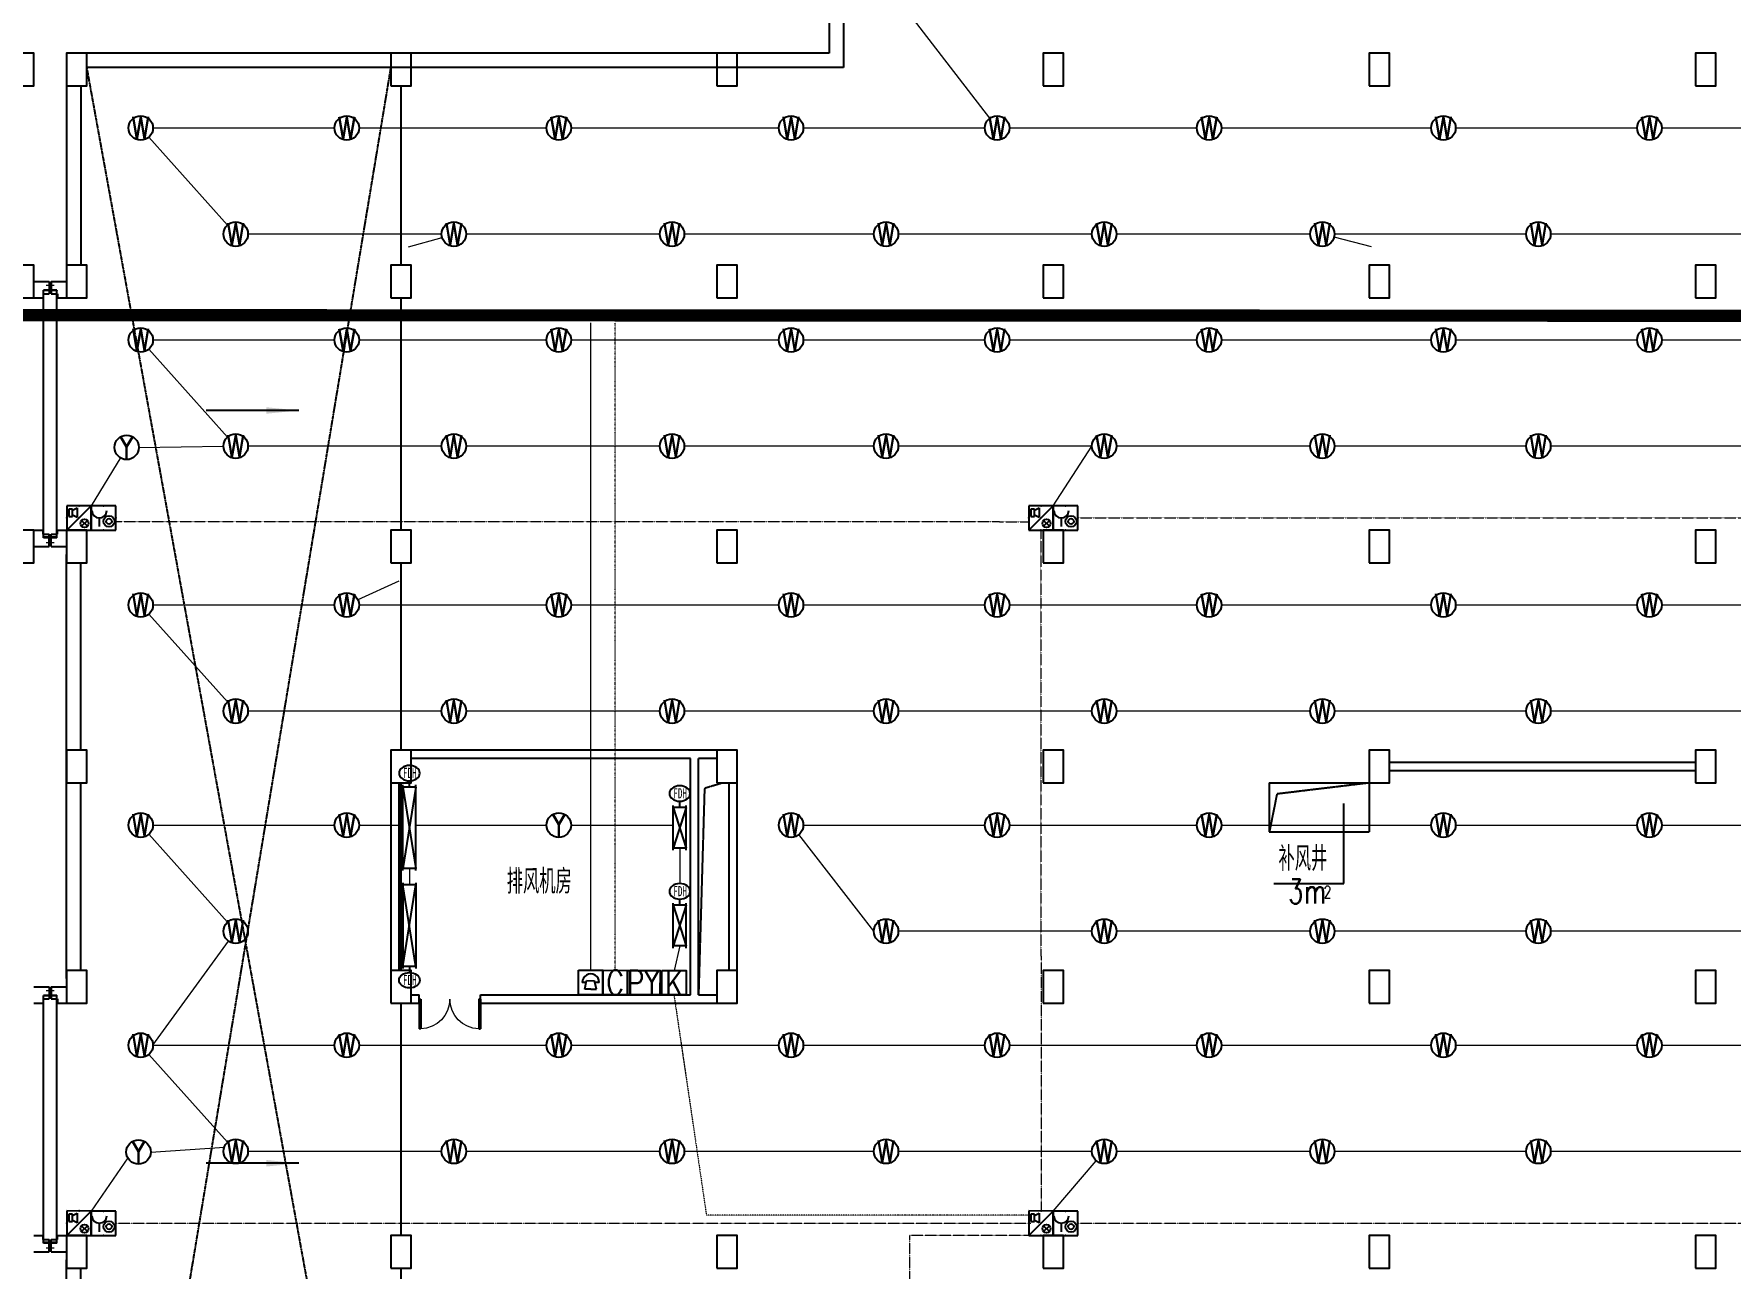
# Model space of a CAD drawing. Extents: x -781653 to 929899, y -292639 to -18670.
# Drawn here: x 332254 to 373855, y -162005 to -131733 of the extents above; entities that cross this region are included whole.
import ezdxf
from ezdxf.enums import TextEntityAlignment as Align

# ---------------------------------------------------------------- set-up
doc = ezdxf.new("R2010")
doc.units = 0
doc.header["$LTSCALE"] = 10
doc.header["$MEASUREMENT"] = 0
for name, pattern in [('ACAD_ISO11W100', [33.5, 12, -3, 12, -3, 0.5, -3]), ('DASH', [0.35, 0.25, -0.1]), ('DASHDOT', [1, 0.5, -0.25, 0, -0.25]), ('DASHED', [0.75, 0.5, -0.25]), ('DIVIDE2', [0.625, 0.25, -0.125, 0, -0.125, 0, -0.125])]:
    doc.linetypes.add(name, pattern=pattern)
doc.layers.get('0').update_dxf_attribs({"linetype": 'CONTINUOUS'})
for name, color, linetype in [('A-STAIRS', 9, 'CONTINUOUS'), ('AC-DUCT', 4, 'CONTINUOUS'), ('COLUMN', 1, 'CONTINUOUS'), ('DIM_ELEV', 3, 'CONTINUOUS'), ('K-防火阀', 7, 'CONTINUOUS'), ('RD-equip', 3, 'CONTINUOUS'), ('STAIR', 9, 'CONTINUOUS'), ('TEXT', 7, 'CONTINUOUS'), ('wall', 8, 'CONTINUOUS'), ('WINDOW', 4, 'CONTINUOUS'), ('结构墙', 7, 'CONTINUOUS')]:
    doc.layers.add(name, color=color, linetype=linetype)
doc.layers.add('RD-line', color=2, linetype='CONTINUOUS', lineweight=0)
doc.styles.add('FS1', font='txt4', dxfattribs={"width": 0.8, "bigfont": 'fstxt'})
doc.styles.add('FS2', font='tjromans.shx', dxfattribs={"width": 0.8, "bigfont": 'tjhztxt.shx'})
doc.styles.add('K-KHZ', font='', dxfattribs={"width": 0.8})
doc.styles.get("Standard").update_dxf_attribs({"font": 'GBENOR', "bigfont": 'GBCBIG'})
doc.styles.get('K-KHZ').set_extended_font_data('SimSun')

# ---------------------------------------------------------------- blocks, each defined once
blk = doc.blocks.new('_ARROW')
blk.add_solid([(0, 0), (-1, 0.1), (-1, -0.1)])
blk = doc.blocks.new('A$C0FE76EBE')
at = {"layer": 'COLUMN'}
for points in [[(-95437, 53147), (-94937, 53147), (-94937, 53947), (-95437, 53947)], [(-94137, 53147), (-93637, 53147), (-93637, 53947), (-94137, 53947)], [(-86187, 53147), (-85687, 53147), (-85687, 53947), (-86187, 53947)], [(-78187, 53147), (-77687, 53147), (-77687, 53947), (-78187, 53947)], [(-70187, 53147), (-69687, 53147), (-69687, 53947), (-70187, 53947)], [(-62187, 53147), (-61687, 53147), (-61687, 53947), (-62187, 53947)], [(-54187, 53147), (-53687, 53147), (-53687, 53947), (-54187, 53947)], [(-95437, 47947), (-94937, 47947), (-94937, 48747), (-95437, 48747)], [(-94137, 47947), (-93637, 47947), (-93637, 48747), (-94137, 48747)], [(-86187, 47947), (-85687, 47947), (-85687, 48747), (-86187, 48747)], [(-78187, 47947), (-77687, 47947), (-77687, 48747), (-78187, 48747)], [(-70187, 47947), (-69687, 47947), (-69687, 48747), (-70187, 48747)], [(-62187, 47947), (-61687, 47947), (-61687, 48747), (-62187, 48747)], [(-54187, 47947), (-53687, 47947), (-53687, 48747), (-54187, 48747)], [(-95437, 41447), (-94937, 41447), (-94937, 42247), (-95437, 42247)], [(-94137, 41447), (-93637, 41447), (-93637, 42247), (-94137, 42247)], [(-86187, 41447), (-85687, 41447), (-85687, 42247), (-86187, 42247)], [(-78187, 41447), (-77687, 41447), (-77687, 42247), (-78187, 42247)], [(-70187, 41447), (-69687, 41447), (-69687, 42247), (-70187, 42247)], [(-62187, 41447), (-61687, 41447), (-61687, 42247), (-62187, 42247)], [(-54187, 41447), (-53687, 41447), (-53687, 42247), (-54187, 42247)], [(-94137, 36047), (-93637, 36047), (-93637, 36847), (-94137, 36847)], [(-86187, 36047), (-85687, 36047), (-85687, 36847), (-86187, 36847)], [(-78187, 36047), (-77687, 36047), (-77687, 36847), (-78187, 36847)], [(-70187, 36047), (-69687, 36047), (-69687, 36847), (-70187, 36847)], [(-62187, 36047), (-61687, 36047), (-61687, 36847), (-62187, 36847)], [(-54187, 36047), (-53687, 36047), (-53687, 36847), (-54187, 36847)], [(-94137, 30647), (-93637, 30647), (-93637, 31447), (-94137, 31447)], [(-86187, 30647), (-85687, 30647), (-85687, 31447), (-86187, 31447)], [(-78187, 30647), (-77687, 30647), (-77687, 31447), (-78187, 31447)], [(-70187, 30647), (-69687, 30647), (-69687, 31447), (-70187, 31447)], [(-62187, 30647), (-61687, 30647), (-61687, 31447), (-62187, 31447)], [(-54187, 30647), (-53687, 30647), (-53687, 31447), (-54187, 31447)], [(-94137, 24147), (-93637, 24147), (-93637, 24947), (-94137, 24947)], [(-86187, 24147), (-85687, 24147), (-85687, 24947), (-86187, 24947)], [(-78187, 24147), (-77687, 24147), (-77687, 24947), (-78187, 24947)], [(-70187, 24147), (-69687, 24147), (-69687, 24947), (-70187, 24947)], [(-62187, 24147), (-61687, 24147), (-61687, 24947), (-62187, 24947)], [(-54187, 24147), (-53687, 24147), (-53687, 24947), (-54187, 24947)]]:
    blk.add_lwpolyline(points, close=True, dxfattribs=at)
at = {"layer": '结构墙'}
for p, q in [((-75433, 57098), (-75433, 53947)), ((-75083, 57098), (-75083, 53597)), ((-94937, 48347), (-94562, 48347)), ((-94562, 48347), (-94562, 48047)), ((-94512, 48347), (-94512, 48047)), ((-94512, 48347), (-94137, 48347)), ((-94937, 47947), (-94712, 47947)), ((-94712, 48047), (-94712, 47947)), ((-94712, 48047), (-94562, 48047)), ((-94512, 48047), (-94362, 48047)), ((-94362, 48047), (-94362, 47947)), ((-94362, 47947), (-94137, 47947)), ((-94937, 42247), (-94712, 42247)), ((-94712, 42147), (-94712, 42247)), ((-94712, 42147), (-94562, 42147)), ((-94562, 41847), (-94562, 42147)), ((-94512, 41847), (-94512, 42147)), ((-94512, 42147), (-94362, 42147)), ((-94362, 42147), (-94362, 42247)), ((-94362, 42247), (-94137, 42247)), ((-94937, 41847), (-94562, 41847)), ((-94512, 41847), (-94137, 41847)), ((-94937, 31047), (-94562, 31047)), ((-94562, 31047), (-94562, 30747)), ((-94512, 31047), (-94137, 31047)), ((-94512, 31047), (-94512, 30747)), ((-94937, 30647), (-94712, 30647)), ((-94712, 30747), (-94562, 30747)), ((-94712, 30747), (-94712, 30647)), ((-94512, 30747), (-94362, 30747)), ((-94362, 30747), (-94362, 30647)), ((-94362, 30647), (-94137, 30647)), ((-94937, 24947), (-94712, 24947)), ((-94937, 24547), (-94562, 24547)), ((-94712, 24847), (-94712, 24947)), ((-94712, 24847), (-94562, 24847)), ((-94562, 24547), (-94562, 24847)), ((-94512, 24547), (-94512, 24847)), ((-94512, 24847), (-94362, 24847)), ((-94512, 24547), (-94137, 24547)), ((-94362, 24847), (-94362, 24947)), ((-94362, 24947), (-94137, 24947))]:
    blk.add_line(p, q, dxfattribs=at)
at = {"layer": '结构墙', "linetype": 'ByBlock'}
for p, q in [((-75433, 53947), (-94137, 53947)), ((-94137, 53947), (-94137, 48547)), ((-75083, 53597), (-93637, 53597)), ((-93787, 53147), (-93787, 48747)), ((-94137, 31247), (-94137, 41647)), ((-93787, 36847), (-93787, 41447)), ((-93787, 31447), (-93787, 36047)), ((-94137, 7147), (-94137, 24347)), ((-93787, 19547), (-93787, 24147))]:
    blk.add_line(p, q, dxfattribs=at)
blk = doc.blocks.new('A$C39E649AF')
at = {"layer": 'TEXT', "style": 'FS2', "width": 0.7}
for s, height, p in [('m', 600, (179, 0)), ('2', 300, (481, 220))]:
    blk.add_text(s, height=height, rotation=0.1611, dxfattribs=at).set_placement(p, align=Align.BOTTOM_CENTER)
blk = doc.blocks.new('$DorLib2D$00000002')
for p, q in [((-0.5, 0), (-0.5, 0.4875)), ((-0.475, 0.4875), (-0.5, 0.4875)), ((-0.475, 0), (-0.475, 0.4875)), ((0.475, 0), (0.475, 0.4875)), ((0.475, 0.4875), (0.5, 0.4875)), ((0.5, 0), (0.5, 0.4875)), ((-0.5, 0), (-0.475, 0)), ((0.5, 0), (0.475, 0))]:
    blk.add_line(p, q)
at = {"lineweight": 13}
for centre, start, end in [((-0.4875, 0), 0, 88.53072), ((0.4875, 0), 91.46928, 180)]:
    blk.add_arc(centre, 0.4875, start, end, dxfattribs=at)
blk = doc.blocks.new('yy')
at = {"layer": 'RD-equip'}
blk.add_circle((0, 0), 200, dxfattribs=at)
at = {"layer": 'RD-equip', "color": 4, "style": 'FS1', "width": 0.8}
blk.add_attdef('Y', text='', height=360, dxfattribs=at).set_placement((0, 0), align=Align.MIDDLE)
blk = doc.blocks.new('$equip$00001630')
for p, q in [((-0.5, 0), (-0.5, -1)), ((0.5, 0), (-0.5, 0)), ((0.5, -1), (0.5, 0)), ((-0.169, -0.5), (-0.169, -0.85)), ((-0.5, -1), (0.5, -1))]:
    blk.add_line(p, q)
for radius in [0.226, 0.113]:
    blk.add_circle((0.227, -0.64), radius)
blk.add_arc((-0.169, -0.2), 0.3, 180, 0)
for p in [(0, 0), (-0.5, -0.5), (0.5, -0.5), (0, -1)]:
    blk.add_point(p)
at = {"flags": 9}
blk.add_attdef('A', (0, 0), '', height=0.00002, dxfattribs=at)
blk.add_attdef('B', text='', height=0.4, dxfattribs=at).set_placement((0.884, -0.7), align=Align.MIDDLE_CENTER)
blk = doc.blocks.new('$equip$00001636')
for p, q in [((0.5, 0), (-0.5, 0)), ((0.5, 0), (-0.5, -1)), ((-0.5, 0), (-0.5, -1)), ((0.5, -1), (0.5, 0)), ((-0.417, -0.135, 0), (-0.417, -0.435, 0)), ((-0.269, -0.135, 0), (-0.417, -0.135, 0)), ((-0.417, -0.435, 0), (-0.269, -0.435, 0)), ((-0.269, -0.185, 0), (-0.069, -0.085, 0)), ((-0.269, -0.435, 0), (-0.269, -0.135, 0)), ((-0.069, -0.485, 0), (-0.269, -0.385, 0)), ((-0.069, -0.085, 0), (-0.069, -0.485, 0)), ((0.105, -0.602), (0.344, -0.841)), ((0.105, -0.841), (0.344, -0.602)), ((-0.5, -1), (0.5, -1))]:
    blk.add_line(p, q)
blk.add_circle((0.225, -0.722), 0.169)
for p in [(0, 0), (-0.5, -0.5), (0.5, -0.5), (0, -1)]:
    blk.add_point(p)
at = {"flags": 9}
blk.add_attdef('A', (0, 0), '', height=0.00002, dxfattribs=at)
blk.add_attdef('B', text='', height=0.4, dxfattribs=at).set_placement((0.884, -0.7), align=Align.MIDDLE_CENTER)
blk = doc.blocks.new('sdfgsdgsdgdsg')
at = {"layer": 'RD-equip', "xscale": 600, "yscale": 600, "zscale": 600, "rotation": 359.9999999999889}
for name, p in [('$equip$00001636', (-300, 600)), ('$equip$00001630', (300, 600))]:
    blk.add_blockref(name, p, dxfattribs=at)
blk = doc.blocks.new('XFDH')
at = {"color": 4}
for p, q in [((-73, 0), (-139, 0)), ((-94, -111), (-67, 29)), ((-67, 29), (62, 29)), ((94, -111), (62, 29)), ((139, 0), (71, 0)), ((0, -111), (-94, -111)), ((0, -111), (94, -111))]:
    blk.add_line(p, q, dxfattribs=at)
blk.add_ellipse((0, 0), major_axis=(98.3, 98.3), ratio=1, start_param=5.497787, end_param=8.63938, dxfattribs=at)
at = {"layer": 'RD-equip'}
blk.add_lwpolyline([(-201, 200), (199, 200), (199, -200), (-201, -200)], close=True, dxfattribs=at)
blk = doc.blocks.new('FI1000K')
at = {"layer": 'K-防火阀'}
for p, q in [((0, -50), (0, 1050)), ((320, 1000), (0, 0)), ((0, 1000), (320, 0)), ((0, 1000), (320, 1000)), ((160, 1000), (160, 1150)), ((320, -50), (320, 1050)), ((0, 0), (320, 0))]:
    blk.add_line(p, q, dxfattribs=at)
at = {"layer": 'K-防火阀', "const_width": 25}
blk.add_lwpolyline([(148, 500, 1), (172, 500, 1)], format="xyb", close=True, dxfattribs=at)
at = {"layer": 'K-防火阀'}
blk.add_ellipse((160, 1340), major_axis=(255, 0), ratio=0.74203, dxfattribs=at)
at = {"layer": 'K-防火阀', "style": 'K-KHZ', "width": 0.65, "flags": 4}
blk.add_attdef('F', text='', height=250, dxfattribs=at).set_placement((160, 1220), align=Align.CENTER)
blk = doc.blocks.new('FI2000K')
at = {"layer": 'K-防火阀'}
for p, q in [((160, 2000), (160, 2150)), ((0, -50), (0, 2050)), ((320, 2000), (0, 0)), ((0, 2000), (320, 0)), ((0, 2000), (320, 2000)), ((320, -50), (320, 2050)), ((0, 0), (320, 0))]:
    blk.add_line(p, q, dxfattribs=at)
at = {"layer": 'K-防火阀', "const_width": 25}
blk.add_lwpolyline([(148, 1001, 1), (172, 1001, 1)], format="xyb", close=True, dxfattribs=at)
at = {"layer": 'K-防火阀'}
blk.add_ellipse((160, 2340), major_axis=(255, 0), ratio=0.74203, dxfattribs=at)
at = {"layer": 'K-防火阀', "style": 'K-KHZ', "width": 0.65, "flags": 4}
blk.add_attdef('F', text='', height=250, dxfattribs=at).set_placement((160, 2220), align=Align.CENTER)

msp = doc.modelspace()

# ---------------------------------------------------------------- linework, layer by layer
at = {"layer": 'A-STAIRS', "linetype": 'DASH', "ltscale": 5}
for p, q in [((341003.8, -132555.1), (333403.8, -178405.1)), ((341253.8, -174973.8), (333553.8, -132555.1))]:
    msp.add_line(p, q, dxfattribs=at)
at = {"layer": 'A-STAIRS', "linetype": 'DASH'}
for p, q in [((362553.8, -150105.1), (362553.8, -151305.1)), ((362553.8, -150105.1), (365003.8, -150105.1)), ((365003.8, -150105.1), (365003.8, -151305.1)), ((362553.8, -151305.1), (365003.8, -151305.1))]:
    msp.add_line(p, q, dxfattribs=at)
for points in [[(349153.8, -150105.1), (348700.3, -150239.1), (348553.8, -155305.1)], [(365003.8, -150105.1), (362739.4, -150377), (362553.8, -151305.1)]]:
    msp.add_lwpolyline(points, dxfattribs=at)
at = {"layer": 'DIM_ELEV', "linetype": 'ByBlock'}
for points in [[(338754.3, -140969.3), (336474.7, -140969.3)], [(338754.3, -159434.4), (336474.7, -159434.4)]]:
    msp.add_lwpolyline(points, dxfattribs=at)
at = {"layer": 'RD-equip'}
for points in [[(346210.9, -154700), (346810.9, -154702.2), (346808.7, -155302.2), (346208.7, -155300)], [(346810.9, -154702.2), (347610.9, -154705.2), (347608.7, -155305.1), (346808.7, -155302.2)], [(347654.2, -154703), (348254.2, -154705.2), (348252, -155305.1), (347652, -155303)]]:
    msp.add_lwpolyline(points, close=True, dxfattribs=at)
at = {"layer": 'RD-line'}
for p, q in [((353541.6, -131014.1), (355694.1, -133802.8)), ((335074.1, -134263.8), (337004, -136419.9)), ((335174, -134040.3), (339627.4, -134040.3)), ((340227.4, -134040.3), (344827.4, -134040.3)), ((345427.4, -134040.3), (350524, -134040.3)), ((351124, -134040.3), (355577.4, -134040.3)), ((356177.4, -134040.3), (360777.4, -134040.3)), ((361377.4, -134040.3), (366524, -134040.3)), ((367124, -134040.3), (371577.4, -134040.3)), ((372177.4, -134040.3), (376777.4, -134040.3)), ((342254.1, -136643.4), (337504.1, -136643.4)), ((341443.8, -136955.1), (342265.3, -136724.5)), ((347604.1, -136643.4), (342854.1, -136643.4)), ((352854.1, -136643.4), (348204.1, -136643.4)), ((358204.1, -136643.4), (353454.1, -136643.4)), ((363554.1, -136643.4), (358804.1, -136643.4)), ((365063.8, -136955.1), (364144.6, -136718.3)), ((368854.1, -136643.4), (364154.1, -136643.4)), ((374204.1, -136643.4), (369454.1, -136643.4)), ((335174, -139240.3), (339627.4, -139240.3)), ((340227.4, -139240.3), (344827.4, -139240.3)), ((345427.4, -139240.3), (350524, -139240.3)), ((351124, -139240.3), (355577.4, -139240.3)), ((356177.4, -139240.3), (360777.4, -139240.3)), ((361377.4, -139240.3), (366524, -139240.3)), ((367124, -139240.3), (371577.4, -139240.3)), ((372177.4, -139240.3), (376777.4, -139240.3)), ((335074.1, -139463.8), (337004, -141619.9)), ((334828.2, -141873.7), (336904.1, -141843.4)), ((342254.1, -141843.4), (337504.1, -141843.4)), ((347604.1, -141843.4), (342854.1, -141843.4)), ((352854.1, -141843.4), (348204.1, -141843.4)), ((358204.1, -141843.4), (353454.1, -141843.4)), ((357254, -143305.1), (358204.1, -141843.4)), ((363554.1, -141843.4), (358804.1, -141843.4)), ((368854.1, -141843.4), (364154.1, -141843.4)), ((374204.1, -141843.4), (369454.1, -141843.4)), ((334389.4, -142114.7), (333659.4, -143305.1)), ((341203.8, -145155.1), (340200.2, -145615.2)), ((335074.1, -145963.8), (337004, -148119.9)), ((335174, -145740.3), (339627.4, -145740.3)), ((340227.4, -145740.3), (344827.4, -145740.3)), ((345427.4, -145740.3), (350524, -145740.3)), ((351124, -145740.3), (355577.4, -145740.3)), ((356177.4, -145740.3), (360777.4, -145740.3)), ((361377.4, -145740.3), (366524, -145740.3)), ((367124, -145740.3), (371577.4, -145740.3)), ((372177.4, -145740.3), (376777.4, -145740.3)), ((342254.1, -148343.4), (337504.1, -148343.4)), ((347604.1, -148343.4), (342854.1, -148343.4)), ((352854.1, -148343.4), (348204.1, -148343.4)), ((358204.1, -148343.4), (353454.1, -148343.4)), ((363554.1, -148343.4), (358804.1, -148343.4)), ((368854.1, -148343.4), (364154.1, -148343.4)), ((374204.1, -148343.4), (369454.1, -148343.4)), ((335074.1, -151363.8), (337004, -153519.9)), ((335174, -151140.3), (339627.4, -151140.3)), ((340227.4, -151140.3), (341303.8, -151140.3)), ((341623.8, -151140.3), (344827.4, -151140.3)), ((345427.4, -151140.3), (347933.8, -151140.3)), ((352854.1, -153743.4), (351017.5, -151369.5)), ((351124, -151140.3), (355577.4, -151140.3)), ((356177.4, -151140.3), (360777.4, -151140.3)), ((361377.4, -151140.3), (366524, -151140.3)), ((367124, -151140.3), (371577.4, -151140.3)), ((372177.4, -151140.3), (376777.4, -151140.3)), ((348093.8, -151704.6), (348093.8, -152575.5)), ((341463.8, -152205.1), (341463.8, -152605.1)), ((358204.1, -153743.4), (353454.1, -153743.4)), ((363554.1, -153743.4), (358804.1, -153743.4)), ((368854.1, -153743.4), (364154.1, -153743.4)), ((374204.1, -153743.4), (369454.1, -153743.4)), ((335174, -156540.3), (337027.9, -153986.2)), ((348093.8, -154104.6), (347954.2, -154704.1)), ((335074.1, -156763.8), (337004, -158919.9)), ((335174, -156540.3), (339627.4, -156540.3)), ((340227.4, -156540.3), (344827.4, -156540.3)), ((345427.4, -156540.3), (350524, -156540.3)), ((351124, -156540.3), (355577.4, -156540.3)), ((356177.4, -156540.3), (360777.4, -156540.3)), ((361377.4, -156540.3), (366524, -156540.3)), ((367124, -156540.3), (371577.4, -156540.3)), ((372177.4, -156540.3), (376777.4, -156540.3)), ((334557, -159304.8), (333659.4, -160605.1)), ((335118.7, -159158.1), (336923.9, -159036.2)), ((342254.1, -159143.4), (337504.1, -159143.4)), ((347604.1, -159143.4), (342854.1, -159143.4)), ((352854.1, -159143.4), (348204.1, -159143.4)), ((358204.1, -159143.4), (353454.1, -159143.4)), ((363554.1, -159143.4), (358804.1, -159143.4)), ((368854.1, -159143.4), (364154.1, -159143.4)), ((374204.1, -159143.4), (369454.1, -159143.4)), ((357254, -160605.1), (358309.1, -159371.4))]:
    msp.add_line(p, q, dxfattribs=at)
at = {"layer": 'RD-line', "color": 1, "linetype": 'DASH'}
msp.add_line((345910.9, -154698.4), (345910.9, -138821.7), dxfattribs=at)
at = {"layer": 'RD-line', "color": 1, "linetype": 'DIVIDE2'}
msp.add_line((346510.9, -154701.1), (346510.9, -138821.7), dxfattribs=at)
at = {"layer": 'RD-line', "color": 1, "linetype": 'ACAD_ISO11W100', "ltscale": 0.05}
for p, q in [((334230.8, -143689.2), (356653.8, -143696.8)), ((356953.8, -143905), (356954, -160605)), ((357853.9, -143605.3), (404653.9, -143604.9)), ((334259.3, -160905.3), (356703.9, -160906.3, 0)), ((357853.9, -160905.3), (388653.9, -160904.9)), ((353732.9, -174404), (353732.9, -161204.9)), ((356653.8, -161204.9), (353732.9, -161204.9))]:
    msp.add_line(p, q, dxfattribs=at)
at = {"layer": 'RD-line', "color": 1, "linetype": 'DASHDOT'}
for p in [(347952, -155304.1), (356653.9, -160710.8)]:
    msp.add_line(p, (348749.2, -160710.8), dxfattribs=at)
at = {"layer": 'RD-line', "linetype": 'DASHED', "const_width": 300}
msp.add_lwpolyline([(453905.7, -138675.1), (217441.4, -138590.6)], dxfattribs=at)
at = {"layer": 'STAIR'}
for p, q in [((341253.8, -133005.1), (341253.8, -137405.1)), ((332488.8, -144080.2, 0), (332488.8, -138015.1, 0)), ((332488.8, -138015.1, 0), (332488.8, -138030.1, 0)), ((332818.8, -138015.1, 0), (332488.8, -138015.1, 0)), ((332818.8, -138030.1, 0), (332488.8, -138030.1, 0)), ((332818.8, -144080.2, 0), (332818.8, -138015.1, 0)), ((332818.8, -138015.1, 0), (332818.8, -138030.1, 0)), ((341253.8, -138205.1), (341253.8, -143905.1)), ((332488.8, -144095.2, 0), (332488.8, -144080.2, 0)), ((332818.8, -144080.2, 0), (332488.8, -144080.2, 0)), ((332818.8, -144095.2, 0), (332488.8, -144095.2, 0)), ((332818.8, -144095.2, 0), (332818.8, -144080.2, 0)), ((341253.8, -144705.1), (341253.8, -149305.1)), ((341253.8, -150105.1), (341253.8, -154705.1)), ((332818.8, -155315.1, 0), (332488.8, -155315.1, 0)), ((332488.8, -155315.1, 0), (332488.8, -155330.1, 0)), ((332488.8, -161380.2, 0), (332488.8, -155315.1, 0)), ((332818.8, -155330.1, 0), (332488.8, -155330.1, 0)), ((332818.8, -155315.1, 0), (332818.8, -155330.1, 0)), ((332818.8, -161380.2, 0), (332818.8, -155315.1, 0)), ((341253.8, -155505.1), (341253.8, -161205.1)), ((332488.8, -161395.2, 0), (332488.8, -161380.2, 0)), ((332818.8, -161380.2, 0), (332488.8, -161380.2, 0)), ((332818.8, -161395.2, 0), (332488.8, -161395.2, 0)), ((332818.8, -161395.2, 0), (332818.8, -161380.2, 0)), ((341253.8, -162005.1), (341253.8, -166605.1))]:
    msp.add_line(p, q, dxfattribs=at)
at = {"layer": 'STAIR', "const_width": 30, "elevation": 0}
for points in [[(332553.8, -137900.1), (332753.8, -137900.1)], [(332553.8, -144210.2), (332753.8, -144210.2)], [(332553.8, -155200.1), (332753.8, -155200.1)], [(332553.8, -161510.2), (332753.8, -161510.2)]]:
    msp.add_lwpolyline(points, dxfattribs=at)
at = {"layer": 'TEXT'}
for p, q in [((364381.2, -152570.5), (364381.2, -150606.2)), ((362662.7, -152570.5), (364381.2, -152570.5))]:
    msp.add_line(p, q, dxfattribs=at)
at = {"layer": 'wall'}
for p, q in [((349003.8, -149305.1), (341503.8, -149305.1)), ((348353.8, -149505.1), (341503.8, -149505.1)), ((348353.8, -155305.1), (348353.8, -149505.1)), ((349003.8, -149505.1), (348553.8, -149505.1)), ((348553.8, -155305.1), (348553.8, -149505.1)), ((373003.8, -149605.1), (365503.8, -149605.1)), ((341003.8, -150105.1), (341003.8, -154705.1)), ((341203.8, -150105.1), (341203.8, -154705.1)), ((349303.8, -154705.1), (349303.8, -150105.1)), ((349503.8, -154705.1), (349503.8, -150105.1)), ((373003.8, -149805.1), (365503.8, -149805.1)), ((341503.8, -155305.1), (341703.8, -155305.1)), ((341503.8, -155505.1), (341703.8, -155505.1)), ((343203.8, -155305.1), (348353.8, -155305.1)), ((343203.8, -155505.1), (349003.8, -155505.1)), ((348553.8, -155305.1), (349003.8, -155305.1))]:
    msp.add_line(p, q, dxfattribs=at)
at = {"layer": 'wall', "linetype": 'ByBlock'}
for p, q in [((341703.8, -155505.1), (341703.8, -155305.1)), ((343203.8, -155505.1), (343203.8, -155305.1))]:
    msp.add_line(p, q, dxfattribs=at)

# ---------------------------------------------------------------- block references
at = {"layer": 'AC-DUCT'}
ref = msp.add_blockref('FI2000K', (341623.8, -152205.1), dxfattribs=dict(at, xscale=-1))
ref.add_attrib('F', 'FDH', dxfattribs={"layer": 'K-防火阀', "height": 250, "style": 'K-KHZ', "width": 0.65, "flags": 4}).set_placement((341473.8, -149984.7), align=Align.CENTER)
ref = msp.add_blockref('FI1000K', (348253.8, -151704.6), dxfattribs=dict(at, xscale=-1))
ref.add_attrib('F', 'FDH', dxfattribs={"layer": 'K-防火阀', "height": 250, "style": 'K-KHZ', "width": 0.65, "flags": 4}).set_placement((348103.8, -150484.2), align=Align.CENTER)
ref = msp.add_blockref('FI2000K', (341623.8, -152605.1), dxfattribs=dict(at, rotation=180))
ref.add_attrib('F', 'FDH', dxfattribs={"layer": 'K-防火阀', "height": 250, "style": 'K-KHZ', "width": 0.65, "flags": 4}).set_placement((341473.8, -155063.1), align=Align.CENTER)
ref = msp.add_blockref('FI1000K', (348253.8, -154104.6), dxfattribs=dict(at, xscale=-1))
ref.add_attrib('F', 'FDH', dxfattribs={"layer": 'K-防火阀', "height": 250, "style": 'K-KHZ', "width": 0.65, "flags": 4}).set_placement((348103.8, -152884.2), align=Align.CENTER)
at = {"layer": 'DIM_ELEV', "linetype": 'ByBlock', "xscale": -800, "yscale": 799.9999999998568, "zscale": 799.9999999999998, "rotation": 180.000000126732}
for p in [(338754.3, -140969.3), (338754.3, -159434.4)]:
    msp.add_blockref('_ARROW', p, dxfattribs=at)
at = {"layer": 'RD-equip', "xscale": 1.5, "yscale": 1.5, "zscale": 1.5}
for p, values in [((334874, -134040.3), {'Y': 'W'}), ((339927.4, -134040.3), {'Y': 'W'}), ((345127.4, -134040.3), {'Y': 'W'}), ((350824, -134040.3), {'Y': 'W'}), ((355877.4, -134040.3), {'Y': 'W'}), ((361077.4, -134040.3), {'Y': 'W'}), ((366824, -134040.3), {'Y': 'W'}), ((371877.4, -134040.3), {'Y': 'W'}), ((337204.1, -136643.4), {'Y': 'W'}), ((342554.1, -136643.4), {'Y': 'W'}), ((347904.1, -136643.4), {'Y': 'W'}), ((353154.1, -136643.4), {'Y': 'W'}), ((358504.1, -136643.4), {'Y': 'W'}), ((363854.1, -136643.4), {'Y': 'W'}), ((369154.1, -136643.4), {'Y': 'W'}), ((334874, -139240.3), {'Y': 'W'}), ((339927.4, -139240.3), {'Y': 'W'}), ((345127.4, -139240.3), {'Y': 'W'}), ((350824, -139240.3), {'Y': 'W'}), ((355877.4, -139240.3), {'Y': 'W'}), ((361077.4, -139240.3), {'Y': 'W'}), ((366824, -139240.3), {'Y': 'W'}), ((371877.4, -139240.3), {'Y': 'W'}), ((334528.2, -141873.7), {'Y': 'Y'}), ((337204.1, -141843.4), {'Y': 'W'}), ((342554.1, -141843.4), {'Y': 'W'}), ((347904.1, -141843.4), {'Y': 'W'}), ((353154.1, -141843.4), {'Y': 'W'}), ((358504.1, -141843.4), {'Y': 'W'}), ((363854.1, -141843.4), {'Y': 'W'}), ((369154.1, -141843.4), {'Y': 'W'}), ((334874, -145740.3), {'Y': 'W'}), ((339927.4, -145740.3), {'Y': 'W'}), ((345127.4, -145740.3), {'Y': 'W'}), ((350824, -145740.3), {'Y': 'W'}), ((355877.4, -145740.3), {'Y': 'W'}), ((361077.4, -145740.3), {'Y': 'W'}), ((366824, -145740.3), {'Y': 'W'}), ((371877.4, -145740.3), {'Y': 'W'}), ((337204.1, -148343.4), {'Y': 'W'}), ((342554.1, -148343.4), {'Y': 'W'}), ((347904.1, -148343.4), {'Y': 'W'}), ((353154.1, -148343.4), {'Y': 'W'}), ((358504.1, -148343.4), {'Y': 'W'}), ((363854.1, -148343.4), {'Y': 'W'}), ((369154.1, -148343.4), {'Y': 'W'}), ((334874, -151140.3), {'Y': 'W'}), ((339927.4, -151140.3), {'Y': 'W'}), ((345127.4, -151140.3), {'Y': 'Y'}), ((350824, -151140.3), {'Y': 'W'}), ((355877.4, -151140.3), {'Y': 'W'}), ((361077.4, -151140.3), {'Y': 'W'}), ((366824, -151140.3), {'Y': 'W'}), ((371877.4, -151140.3), {'Y': 'W'}), ((337204.1, -153743.4), {'Y': 'W'}), ((353154.1, -153743.4), {'Y': 'W'}), ((358504.1, -153743.4), {'Y': 'W'}), ((363854.1, -153743.4), {'Y': 'W'}), ((369154.1, -153743.4), {'Y': 'W'}), ((334874, -156540.3), {'Y': 'W'}), ((339927.4, -156540.3), {'Y': 'W'}), ((345127.4, -156540.3), {'Y': 'W'}), ((350824, -156540.3), {'Y': 'W'}), ((355877.4, -156540.3), {'Y': 'W'}), ((361077.4, -156540.3), {'Y': 'W'}), ((366824, -156540.3), {'Y': 'W'}), ((371877.4, -156540.3), {'Y': 'W'}), ((334818.7, -159158.1), {'Y': 'Y'}), ((337204.1, -159143.4), {'Y': 'W'}), ((342554.1, -159143.4), {'Y': 'W'}), ((347904.1, -159143.4), {'Y': 'W'}), ((353154.1, -159143.4), {'Y': 'W'}), ((358504.1, -159143.4), {'Y': 'W'}), ((363854.1, -159143.4), {'Y': 'W'}), ((369154.1, -159143.4), {'Y': 'W'})]:
    msp.add_blockref('yy', p, dxfattribs=at).add_auto_attribs(values)
at = {"layer": 'RD-equip', "xscale": 1.499999999995092, "yscale": 1.5, "zscale": 1.5, "rotation": 359.6879410011712}
msp.add_blockref('XFDH', (345910.8, -154998.4), dxfattribs=at)
at = {"layer": 'RD-line', "rotation": 359.9806934710971}
for p in [(333659.2, -143905.1), (357253.8, -143905.1), (333659.2, -161205.1), (357253.8, -161205.1)]:
    msp.add_blockref('sdfgsdgsdgdsg', p, dxfattribs=at)
at = {"layer": 'TEXT'}
msp.add_blockref('A$C39E649AF', (363501.4, -153240.4), dxfattribs=at)
at = {"layer": 'WINDOW', "linetype": 'ByBlock', "xscale": -1500, "yscale": 1500, "zscale": 1500, "rotation": 179.999999999727}
msp.add_blockref('$DorLib2D$00000002', (342453.8, -155406.3), dxfattribs=at)
at = {"layer": '结构墙'}
msp.add_blockref('A$C0FE76EBE', (427190.6, -186151.8), dxfattribs=at)

# ---------------------------------------------------------------- texts
at = {"layer": 'RD-equip', "color": 4, "style": 'FS1', "width": 0.8}
for tag, p in [('C', (346509.8, -155001.1)), ('PY', (347193.6, -155003.6)), ('K', (347953.1, -155004.1))]:
    msp.add_attdef(tag, text='K', height=600, rotation=359.79056, dxfattribs=at).set_placement(p, align=Align.MIDDLE)
at = {"layer": 'TEXT', "style": 'FS2', "width": 0.7}
for s, p in [('补风井', (363378.3, -152441.3)), ('3', (363203.5, -153248))]:
    msp.add_text(s, height=600, rotation=0.16112, dxfattribs=at).set_placement(p, align=Align.BOTTOM_CENTER)
msp.add_text('排风机房', height=600, rotation=0.16112, dxfattribs=at).set_placement((343851, -152825.4))

doc.saveas('drawing.dxf')
